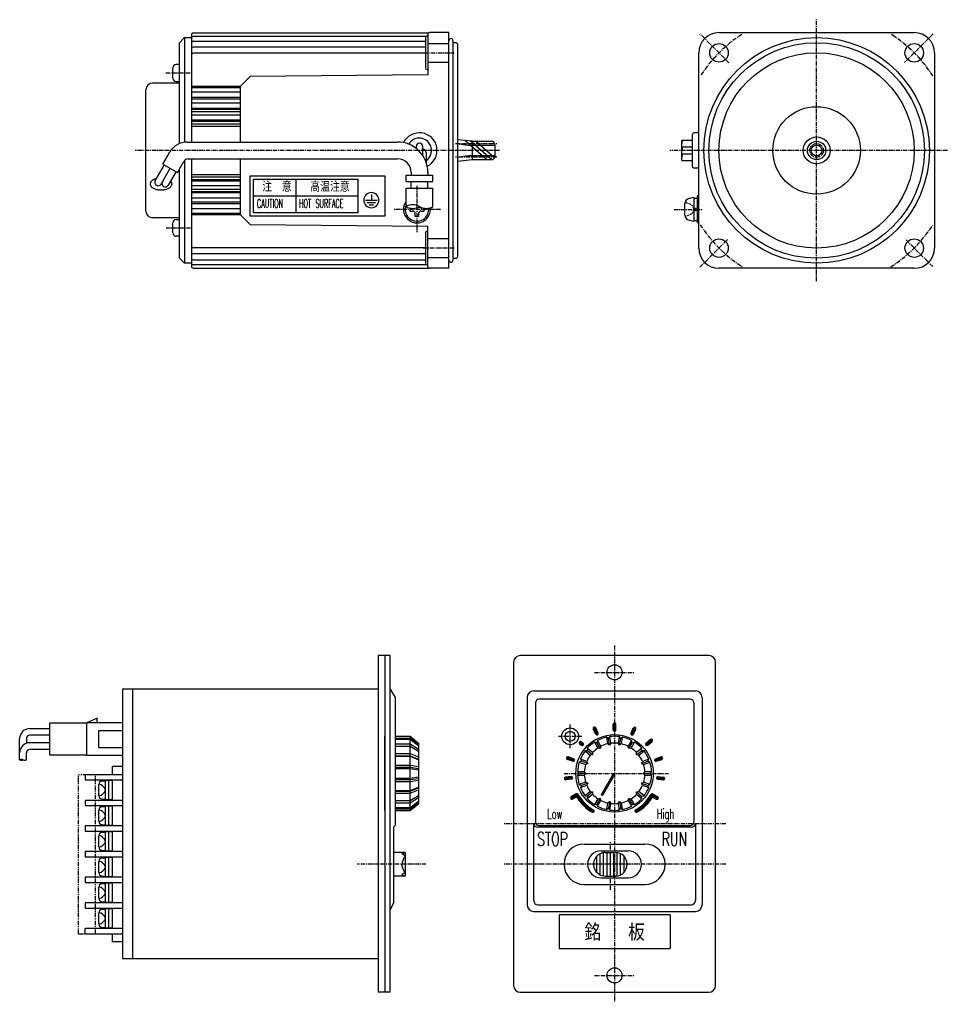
# Model space of a CAD drawing. Extents: x 10 to 478, y 10 to 435.
# Drawn here: x 202.7 to 478.2, y 143 to 434.9 of the extents above; entities that cross this region are included whole.
import ezdxf
from ezdxf.enums import TextEntityAlignment as Align

# ---------------------------------------------------------------- set-up
doc = ezdxf.new("R2010")
doc.units = 0
for name, pattern in [('CENTER', [2, 1.25, -0.25, 0.25, -0.25]), ('DASHED', [0.75, 0.5, -0.25]), ('PHANTOM', [2.5, 1.25, -0.25, 0.25, -0.25, 0.25, -0.25])]:
    doc.linetypes.add(name, pattern=pattern)
doc.layers.get('0').update_dxf_attribs({"linetype": 'CONTINUOUS'})
doc.layers.add('CENTER', color=1, linetype='CENTER')
doc.styles.get("Standard").update_dxf_attribs({"font": 'txt.shx', "bigfont": 'bigfont.shx'})

msp = doc.modelspace()

# ---------------------------------------------------------------- linework, layer by layer
at = {"color": 7, "linetype": 'CONTINUOUS'}
for p, q in [((251.65, 429.51), (250.15, 428.01)), ((251.65, 429.51), (251.65, 398.45)), ((251.65, 429.51), (253.65, 429.51)), ((253.65, 430.43), (253.65, 398.5)), ((254.15, 430.93), (324.09, 430.93)), ((323.33, 429.87), (254.15, 429.87)), ((323.15, 429.5), (323.15, 420.5)), ((323.85, 430), (323.65, 430)), ((323.85, 430.51), (323.85, 418.51)), ((330.15, 431.01), (324.35, 431.01)), ((330.15, 361.01), (330.15, 431.01)), ((410.34, 431.01), (468.34, 431.01)), ((250.15, 398.06), (250.15, 428.01)), ((254.15, 428.46), (323.15, 428.46)), ((323.15, 426.69), (254.15, 426.69)), ((331.35, 428.61), (331.35, 363.41)), ((332.35, 428.01), (331.35, 428.01)), ((332.65, 427.71), (332.35, 428.01)), ((332.65, 427.71), (332.65, 364.31)), ((323.15, 424.89), (254.15, 424.89)), ((404.34, 367.01), (404.34, 425.01)), ((474.34, 425.01), (474.34, 367.01)), ((248.15, 417.51), (248.15, 420.51)), ((250.15, 421.51), (249.15, 421.51)), ((268.15, 415.01), (271.15, 418.01)), ((323.85, 418.51), (271.15, 418.01)), ((323.85, 420), (323.65, 420)), ((250.15, 416.01), (242.15, 416.01)), ((249.15, 416.51), (250.15, 416.51)), ((268.15, 415), (253.65, 415)), ((268.15, 414.62), (253.65, 414.62)), ((268.15, 415.01), (268.15, 398.5)), ((240.15, 378.01), (240.15, 414.01)), ((268.15, 413.27), (253.65, 413.27)), ((268.15, 411.75), (253.65, 411.75)), ((268.15, 411.26), (253.65, 411.26)), ((268.15, 410.04), (253.65, 410.04)), ((268.15, 408.45), (253.65, 408.45)), ((268.15, 408.19), (253.65, 408.19)), ((268.15, 407.47), (253.65, 407.47)), ((268.15, 406.46), (253.65, 406.46)), ((268.15, 404.99), (253.65, 404.99)), ((268.15, 404.64), (253.65, 404.64)), ((268.15, 403.85), (253.65, 403.85)), ((268.15, 403.16), (253.65, 403.16)), ((402.44, 391.26), (402.44, 400.76)), ((404.34, 401.26), (402.94, 401.26)), ((252.43, 398.5), (314.82, 398.5)), ((320.4, 397.17), (320.4, 396.63)), ((322.4, 394.48), (322.4, 397.17)), ((337.05, 398.73), (332.65, 399.16)), ((337.05, 398.73), (337.05, 393.28)), ((337.05, 398.73), (342.75, 398.73)), ((343.75, 397.73), (343.75, 394.28)), ((402.44, 399.01), (399.34, 399.01)), ((402.44, 397.01), (399.34, 397.01)), ((245.2, 391.98), (247.23, 395.5)), ((323.4, 395.38), (323.4, 392.46)), ((399.34, 395.01), (402.44, 395.01)), ((242.91, 387.02), (245.63, 391.73)), ((245.2, 391.98), (249.53, 389.48)), ((249.53, 389.48), (251.42, 392.76)), ((251.65, 393.07), (251.65, 362.51)), ((252.72, 393.51), (314.9, 393.51)), ((253.65, 393.51), (253.65, 361.58)), ((268.15, 393.51), (268.15, 377.01)), ((332.65, 392.85), (337.05, 393.28)), ((337.05, 393.28), (342.75, 393.28)), ((399.34, 393.01), (402.44, 393.01)), ((244.64, 386.02), (247.36, 390.73)), ((249.1, 389.73), (246.77, 385.7)), ((250.15, 364.01), (250.15, 390.57)), ((253.65, 388.85), (268.15, 388.85)), ((253.65, 388.16), (268.15, 388.16)), ((271.15, 388.51), (311.15, 388.51)), ((271.15, 376.51), (271.15, 388.51)), ((311.15, 388.51), (311.15, 376.51)), ((317.4, 388.62), (325.4, 388.62)), ((317.4, 386.78), (317.4, 388.62)), ((318.9, 389.51), (318.9, 388.62)), ((323.9, 389.51), (323.9, 388.62)), ((325.4, 386.78), (325.4, 388.62)), ((404.34, 390.76), (402.94, 390.76)), ((253.65, 387.37), (268.15, 387.37)), ((253.65, 387.02), (268.15, 387.02)), ((253.65, 385.55), (268.15, 385.55)), ((272.15, 387.51), (303.15, 387.51)), ((272.15, 377.51), (272.15, 387.51)), ((303.15, 377.51), (303.15, 387.51)), ((317.4, 386.78), (325.4, 386.78)), ((318.9, 384.78), (318.9, 386.78)), ((323.9, 384.78), (323.9, 386.78)), ((253.65, 384.54), (268.15, 384.54)), ((253.65, 383.82), (268.15, 383.82)), ((253.65, 383.56), (268.15, 383.56)), ((307.1, 382.96), (307.1, 381.26)), ((317.4, 379.33), (317.4, 384.78)), ((317.4, 384.78), (325.4, 384.78)), ((325.4, 379.33), (325.4, 384.78)), ((404.34, 382.51), (403.84, 382.51)), ((403.84, 382.51), (403.84, 374.51)), ((253.65, 381.97), (268.15, 381.97)), ((253.65, 380.75), (268.15, 380.75)), ((253.65, 380.27), (268.15, 380.27)), ((305.35, 381.26), (308.85, 381.26)), ((305.9, 380.56), (308.3, 380.56)), ((306.45, 379.86), (307.75, 379.86)), ((400.24, 376.74), (400.24, 380.27)), ((402.84, 382.01), (401.45, 381.74)), ((402.84, 382.01), (402.84, 375.01)), ((402.84, 381.88), (403.84, 381.88)), ((403.84, 381.82), (403.84, 378.05)), ((253.65, 378.74), (268.15, 378.74)), ((253.65, 377.39), (268.15, 377.39)), ((253.65, 377.01), (268.15, 377.01)), ((268.15, 377.01), (271.15, 374.01)), ((311.15, 376.51), (271.15, 376.51)), ((303.15, 377.51), (272.15, 377.51)), ((318.55, 378.88), (318.55, 378.01)), ((318.55, 378.01), (319.4, 378.01)), ((320.15, 376.41), (320.15, 377.26)), ((321.15, 377.26), (321.15, 376.41)), ((321.9, 379.01), (322.11, 379.01)), ((321.9, 378.01), (322.75, 378.01)), ((322.75, 378.01), (322.75, 378.84)), ((402.84, 378.77), (403.84, 378.95)), ((402.84, 378.05), (403.84, 378.24)), ((250.15, 376.01), (242.15, 376.01)), ((248.15, 371.51), (248.15, 374.51)), ((249.15, 375.51), (250.15, 375.51)), ((271.15, 374.01), (323.85, 373.51)), ((321.15, 376.41), (320.15, 376.41)), ((401.45, 375.27), (402.84, 375.01)), ((403.84, 375.13), (402.84, 375.13)), ((404.34, 374.51), (403.84, 374.51)), ((323.15, 371.51), (323.15, 362.51)), ((323.65, 372.01), (323.85, 372.01)), ((323.85, 361.51), (323.85, 373.51)), ((250.15, 370.51), (249.15, 370.51)), ((323.15, 367.12), (254.15, 367.12)), ((323.15, 365.32), (254.15, 365.32)), ((250.15, 364.01), (251.65, 362.51)), ((253.65, 362.51), (251.65, 362.51)), ((254.14, 363.55), (323.15, 363.55)), ((254.14, 362.14), (323.33, 362.14)), ((323.65, 362.01), (323.85, 362.01)), ((331.35, 364.01), (332.35, 364.01)), ((332.65, 364.31), (332.35, 364.01)), ((254.14, 361.08), (324.09, 361.08)), ((330.15, 361.01), (324.35, 361.01)), ((468.34, 361.01), (410.34, 361.01)), ((309.15, 246.01), (309.15, 146.01)), ((312.65, 246.01), (309.15, 246.01)), ((311.15, 246.01), (311.15, 146.01)), ((312.65, 146.01), (312.65, 246.01)), ((407.34, 246.01), (351.34, 246.01)), ((349.34, 244.01), (349.34, 148.01)), ((409.34, 148.01), (409.34, 244.01)), ((233.15, 236.01), (233.15, 156.01)), ((309.15, 236.01), (233.15, 236.01)), ((236.15, 236.01), (236.15, 156.01)), ((312.65, 236.01), (314.15, 233.51)), ((314.15, 233.51), (314.15, 195.51)), ((353.34, 233.51), (353.34, 172.01)), ((355.34, 235.51), (403.34, 235.51)), ((405.34, 233.51), (405.34, 172.01)), ((355.84, 232.01), (355.84, 196.51)), ((401.84, 233.01), (356.84, 233.01)), ((402.84, 232.01), (402.84, 196.51)), ((211.65, 216.41), (211.65, 226.01)), ((211.65, 226.01), (222.65, 226.01)), ((225.65, 227.41), (222.65, 226.01)), ((222.65, 216.41), (222.65, 226.01)), ((233.15, 226.01), (222.65, 226.01)), ((225.65, 226.01), (225.65, 227.41)), ((373.01, 224.25), (373.5, 224.73)), ((378.94, 225.67), (379.58, 225.92)), ((378.94, 225.35), (379.74, 225.66)), ((378.94, 223.91), (378.94, 225.61)), ((378.94, 225.03), (379.74, 225.34)), ((378.94, 224.71), (379.74, 225.02)), ((379.74, 223.91), (379.74, 225.61)), ((205.65, 224.31), (211.65, 224.31)), ((211.65, 222.31), (205.65, 222.31)), ((226.15, 218.71), (226.15, 223.71)), ((226.15, 223.71), (233.15, 223.71)), ((311.15, 200.01), (311.15, 222.01)), ((314.15, 222.01), (318.65, 222.01)), ((318.65, 200.01), (318.65, 222.01)), ((318.65, 222.01), (321.15, 220.01)), ((373.73, 222.63), (373.03, 224.18)), ((373.14, 223.95), (373.74, 224.55)), ((373.27, 223.65), (373.87, 224.26)), ((373.4, 223.36), (374, 223.97)), ((373.53, 223.07), (374.14, 223.67)), ((373.66, 222.77), (374.27, 223.38)), ((374.46, 222.95), (373.76, 224.51)), ((373.81, 222.5), (374.4, 223.09)), ((374.13, 222.39), (374.49, 222.75)), ((377.92, 221.91), (377.51, 221.35)), ((378.27, 219.94), (377.92, 221.91)), ((378.94, 224.39), (379.74, 224.69)), ((378.94, 224.07), (379.74, 224.37)), ((378.97, 223.76), (379.74, 224.05)), ((379.21, 223.53), (379.69, 223.71)), ((380.75, 221.91), (380.41, 219.94)), ((381.16, 221.35), (380.75, 221.91)), ((384.19, 222.8), (385.01, 222.76)), ((384.22, 222.95), (384.91, 224.51)), ((384.28, 223.1), (385.14, 223.05)), ((384.31, 222.5), (384.82, 222.47)), ((384.41, 223.39), (385.27, 223.35)), ((384.55, 223.69), (385.4, 223.64)), ((384.68, 223.98), (385.53, 223.94)), ((384.81, 224.27), (385.66, 224.23)), ((384.94, 224.57), (385.63, 224.53)), ((384.95, 222.63), (385.64, 224.18)), ((202.65, 215.01), (202.65, 221.31)), ((204.65, 221.31), (204.65, 219.93)), ((211.65, 220.11), (205.65, 220.11)), ((314.15, 221.5), (318.65, 221.5)), ((314.15, 221.16), (318.65, 221.16)), ((314.15, 219.74), (318.65, 219.74)), ((314.15, 219.1), (318.65, 219.1)), ((318.65, 221.5), (321.15, 219.62)), ((318.65, 221.16), (321.15, 219.28)), ((318.65, 219.74), (321.15, 218.21)), ((318.65, 219.1), (321.15, 217.57)), ((321.15, 220.01), (321.15, 202.01)), ((368.83, 220.08), (369.25, 220.5)), ((368.96, 219.81), (369.48, 219.34)), ((368.97, 219.8), (369.54, 220.36)), ((369.2, 219.6), (369.76, 220.16)), ((369.42, 219.4), (369.99, 219.96)), ((369.5, 220.4), (370.02, 219.93)), ((369.69, 219.24), (370.15, 219.7)), ((374.09, 220.1), (373.41, 220.27)), ((373.41, 220.27), (374.41, 218.54)), ((374.28, 220.77), (374.09, 220.1)), ((375.09, 218.37), (374.09, 220.1)), ((375.28, 219.04), (374.28, 220.77)), ((375.28, 219.04), (375.09, 218.37)), ((377.51, 221.35), (376.94, 221.74)), ((376.94, 221.74), (377.28, 219.77)), ((377.86, 219.38), (377.28, 219.77)), ((377.86, 219.38), (377.51, 221.35)), ((378.27, 219.94), (377.86, 219.38)), ((380.81, 219.38), (380.41, 219.94)), ((380.81, 219.38), (381.16, 221.35)), ((381.39, 219.77), (380.81, 219.38)), ((381.74, 221.74), (381.16, 221.35)), ((381.39, 219.77), (381.74, 221.74)), ((384.4, 220.77), (383.4, 219.04)), ((383.59, 218.37), (383.4, 219.04)), ((383.59, 218.37), (384.59, 220.1)), ((384.26, 218.54), (385.27, 220.27)), ((384.59, 220.1), (384.4, 220.77)), ((385.27, 220.27), (384.59, 220.1)), ((388.56, 219.48), (389.01, 219.25)), ((388.57, 219.81), (389.3, 219.44)), ((388.66, 219.93), (389.92, 221.07)), ((388.78, 220.04), (389.54, 219.65)), ((389.01, 220.26), (389.78, 219.87)), ((389.19, 219.34), (390.46, 220.48)), ((389.25, 220.47), (390.02, 220.08)), ((389.49, 220.69), (390.26, 220.3)), ((389.73, 220.9), (390.49, 220.51)), ((389.98, 221.11), (390.59, 220.8)), ((204.65, 215.01), (204.65, 217.11)), ((211.65, 218.11), (205.65, 218.11)), ((222.65, 216.41), (211.65, 216.41)), ((222.65, 216.41), (233.15, 216.41)), ((226.15, 218.71), (233.15, 218.71)), ((314.15, 216.93), (318.65, 216.93)), ((314.15, 216.26), (318.65, 216.26)), ((314.15, 216.07), (318.65, 216.07)), ((318.65, 216.93), (321.15, 215.93)), ((318.65, 216.26), (321.15, 215.26)), ((318.65, 216.07), (321.15, 215.07)), ((371.29, 217.75), (370.6, 217.69)), ((370.6, 217.69), (372.13, 216.4)), ((372.78, 217.16), (371.24, 218.45)), ((371.24, 218.45), (371.29, 217.75)), ((372.83, 216.47), (371.29, 217.75)), ((372.83, 216.47), (372.13, 216.4)), ((372.78, 217.16), (372.83, 216.47)), ((375.09, 218.37), (374.41, 218.54)), ((384.26, 218.54), (383.59, 218.37)), ((385.85, 216.47), (387.38, 217.75)), ((385.85, 216.47), (385.9, 217.16)), ((386.54, 216.4), (385.85, 216.47)), ((387.43, 218.45), (385.9, 217.16)), ((386.54, 216.4), (388.08, 217.69)), ((387.38, 217.75), (387.43, 218.45)), ((388.08, 217.69), (387.38, 217.75)), ((314.15, 213.41), (318.65, 213.41)), ((318.65, 213.41), (321.15, 213.06)), ((365.26, 215.16), (365.23, 215.85)), ((366.95, 214.61), (365.33, 215.14)), ((365.57, 215.06), (365.53, 215.91)), ((367.19, 215.37), (365.58, 215.9)), ((365.88, 214.96), (365.83, 215.81)), ((366.18, 214.86), (366.14, 215.71)), ((366.49, 214.76), (366.44, 215.62)), ((366.79, 214.66), (366.75, 215.52)), ((367.1, 214.59), (367.05, 215.42)), ((367.39, 214.75), (367.36, 215.26)), ((369.47, 214.6), (368.84, 214.29)), ((368.84, 214.29), (370.72, 213.61)), ((371.06, 214.55), (369.18, 215.23)), ((369.18, 215.23), (369.47, 214.6)), ((371.35, 213.91), (369.47, 214.6)), ((371.35, 213.91), (370.72, 213.61)), ((371.06, 214.55), (371.35, 213.91)), ((387.32, 213.91), (389.2, 214.6)), ((387.32, 213.91), (387.61, 214.55)), ((387.95, 213.61), (387.32, 213.91)), ((389.49, 215.23), (387.61, 214.55)), ((387.95, 213.61), (389.83, 214.29)), ((389.2, 214.6), (389.49, 215.23)), ((389.83, 214.29), (389.2, 214.6)), ((391.21, 215), (391.53, 214.6)), ((391.35, 215.3), (391.87, 214.66)), ((391.48, 215.37), (393.1, 215.9)), ((391.64, 215.42), (392.17, 214.76)), ((391.73, 214.61), (393.35, 215.14)), ((391.94, 215.52), (392.48, 214.85)), ((392.25, 215.62), (392.79, 214.95)), ((392.55, 215.72), (393.09, 215.05)), ((392.86, 215.82), (393.4, 215.15)), ((393.17, 215.91), (393.6, 215.38)), ((222.15, 210.62), (222.15, 209.12)), ((233.15, 210.62), (222.15, 210.62)), ((233.15, 213.01), (230.15, 213.01)), ((230.15, 213.01), (230.15, 210.62)), ((314.15, 212.83), (318.65, 212.83)), ((314.15, 212.42), (318.65, 212.42)), ((318.65, 212.83), (321.15, 212.48)), ((318.65, 212.42), (321.15, 212.07)), ((370.35, 211.51), (368.35, 211.51)), ((368.35, 211.51), (368.84, 211.01)), ((368.84, 211.01), (368.35, 210.51)), ((368.35, 210.51), (370.35, 210.51)), ((370.84, 211.01), (368.84, 211.01)), ((370.35, 211.51), (370.84, 211.01)), ((370.84, 211.01), (370.35, 210.51)), ((378.87, 210.7), (375.37, 204.64)), ((375.8, 204.39), (379.3, 210.45)), ((379.3, 210.45), (378.87, 210.7)), ((387.84, 211.01), (388.32, 211.5)), ((388.32, 210.5), (387.84, 211.01)), ((387.84, 211), (389.84, 211)), ((390.33, 211.5), (388.32, 211.5)), ((388.32, 210.5), (390.33, 210.5)), ((389.84, 211), (390.33, 211.5)), ((390.33, 210.5), (389.84, 211)), ((222.15, 209.12), (233.15, 209.12)), ((226.15, 204.4), (226.15, 207.71)), ((227.07, 208.71), (228.15, 208.81)), ((230.15, 208.92), (228.15, 208.92)), ((228.15, 203.2), (228.15, 208.92)), ((229.15, 203.2), (229.15, 208.92)), ((230.15, 209.12), (230.15, 203)), ((314.15, 209.59), (318.65, 209.59)), ((314.15, 209.18), (318.65, 209.18)), ((314.15, 208.6), (318.65, 208.6)), ((318.65, 209.59), (321.15, 209.94)), ((318.65, 209.18), (321.15, 209.53)), ((318.65, 208.6), (321.15, 208.95)), ((364.79, 209.08), (364.48, 209.69)), ((365.11, 209.11), (364.72, 209.87)), ((366.47, 210.05), (364.78, 209.88)), ((366.55, 209.26), (364.86, 209.08)), ((365.43, 209.14), (365.04, 209.9)), ((365.75, 209.17), (365.36, 209.94)), ((366.07, 209.21), (365.68, 209.97)), ((366.39, 209.24), (366, 210.01)), ((366.7, 209.3), (366.32, 210.04)), ((366.9, 209.57), (366.67, 210.02)), ((370.72, 208.4), (368.84, 207.72)), ((368.84, 207.72), (369.47, 207.41)), ((369.18, 206.78), (371.06, 207.46)), ((369.47, 207.41), (369.18, 206.78)), ((371.35, 208.1), (369.47, 207.41)), ((370.72, 208.4), (371.35, 208.1)), ((371.35, 208.1), (371.06, 207.46)), ((387.33, 208.1), (387.95, 208.4)), ((387.33, 208.1), (389.2, 207.41)), ((387.61, 207.46), (387.33, 208.1)), ((387.61, 207.46), (389.49, 206.78)), ((389.83, 207.72), (387.95, 208.4)), ((389.2, 207.41), (389.83, 207.72)), ((389.49, 206.78), (389.2, 207.41)), ((391.8, 209.82), (391.94, 209.33)), ((392.06, 210.04), (392.27, 209.24)), ((392.13, 209.26), (393.82, 209.08)), ((392.21, 210.05), (393.9, 209.88)), ((392.37, 210.04), (392.59, 209.21)), ((392.69, 210), (392.91, 209.18)), ((393.01, 209.97), (393.23, 209.14)), ((393.33, 209.94), (393.55, 209.11)), ((393.65, 209.9), (393.87, 209.08)), ((393.97, 209.86), (394.15, 209.2)), ((314.15, 205.94), (318.65, 205.94)), ((314.15, 205.76), (318.65, 205.76)), ((314.15, 205.08), (318.65, 205.08)), ((318.65, 205.94), (321.15, 206.95)), ((318.65, 205.76), (321.15, 206.76)), ((318.65, 205.08), (321.15, 206.08)), ((318.65, 202.91), (321.15, 204.44)), ((366.37, 203.47), (367.57, 204.67)), ((367.97, 204.9), (366.49, 204.05)), ((366.63, 203.31), (368.26, 204.94)), ((367.39, 203.65), (368.51, 204.76)), ((368.09, 203.92), (368.67, 204.5)), ((372.13, 205.61), (370.6, 204.32)), ((370.6, 204.32), (371.29, 204.26)), ((371.24, 203.56), (372.78, 204.85)), ((372.83, 205.54), (371.29, 204.26)), ((372.13, 205.61), (372.83, 205.54)), ((372.83, 205.54), (372.78, 204.85)), ((375.8, 204.39), (375.37, 204.64)), ((385.85, 205.54), (386.54, 205.61)), ((385.85, 205.54), (387.38, 204.26)), ((385.9, 204.85), (385.85, 205.54)), ((385.9, 204.85), (387.43, 203.56)), ((388.08, 204.32), (386.54, 205.61)), ((387.38, 204.26), (388.08, 204.32)), ((390.59, 203.92), (390.01, 204.5)), ((391.28, 203.65), (390.17, 204.76)), ((392.04, 203.31), (390.41, 204.94)), ((390.71, 204.9), (392.18, 204.05)), ((392.31, 203.47), (391.1, 204.67)), ((233.15, 203), (222.15, 203)), ((222.15, 203), (222.15, 201.5)), ((222.15, 201.5), (233.15, 201.5)), ((227.07, 203.4), (228.15, 203.31)), ((228.15, 203.2), (230.15, 203.2)), ((230.15, 201.5), (230.15, 195.38)), ((314.15, 202.91), (318.65, 202.91)), ((314.15, 202.27), (318.65, 202.27)), ((318.65, 202.27), (321.15, 203.8)), ((318.65, 200.85), (321.15, 202.73)), ((318.65, 200.51), (321.15, 202.39)), ((318.65, 200.01), (321.15, 202.01)), ((366.32, 203.85), (366.57, 204.09)), ((368.02, 204.01), (366.89, 203.36)), ((368.25, 203.66), (368.83, 204.24)), ((368.42, 203.41), (369, 203.98)), ((368.6, 203.16), (369.17, 203.73)), ((368.78, 202.91), (369.35, 203.49)), ((368.97, 202.68), (369.54, 203.25)), ((369.16, 202.44), (369.73, 203.01)), ((369.36, 202.22), (369.92, 202.78)), ((369.56, 201.99), (370.12, 202.56)), ((369.76, 201.77), (370.33, 202.34)), ((369.97, 201.56), (370.54, 202.13)), ((370.19, 201.35), (370.76, 201.92)), ((370.41, 201.15), (370.98, 201.71)), ((370.64, 200.95), (371.2, 201.52)), ((371.29, 204.26), (371.24, 203.56)), ((374.41, 203.47), (373.41, 201.74)), ((373.41, 201.74), (374.09, 201.91)), ((375.09, 203.64), (374.09, 201.91)), ((374.09, 201.91), (374.28, 201.24)), ((374.28, 201.24), (375.28, 202.97)), ((374.41, 203.47), (375.09, 203.64)), ((375.09, 203.64), (375.28, 202.97)), ((377.28, 202.24), (376.94, 200.27)), ((377.28, 202.24), (377.86, 202.63)), ((377.86, 202.63), (377.51, 200.66)), ((377.86, 202.63), (378.27, 202.07)), ((377.92, 200.1), (378.27, 202.07)), ((380.41, 202.07), (380.81, 202.63)), ((380.41, 202.07), (380.75, 200.1)), ((380.81, 202.63), (381.16, 200.66)), ((380.81, 202.63), (381.39, 202.24)), ((381.74, 200.27), (381.39, 202.24)), ((383.4, 202.97), (383.59, 203.64)), ((383.4, 202.97), (384.4, 201.24)), ((383.59, 203.64), (384.59, 201.91)), ((383.59, 203.64), (384.26, 203.47)), ((385.26, 201.74), (384.26, 203.47)), ((384.4, 201.24), (384.59, 201.91)), ((384.59, 201.91), (385.26, 201.74)), ((387.43, 203.56), (387.38, 204.26)), ((388.04, 200.95), (387.47, 201.52)), ((388.27, 201.15), (387.7, 201.71)), ((388.49, 201.35), (387.92, 201.92)), ((388.7, 201.56), (388.14, 202.13)), ((388.91, 201.77), (388.35, 202.34)), ((389.12, 201.99), (388.55, 202.56)), ((389.32, 202.22), (388.75, 202.78)), ((389.51, 202.44), (388.95, 203.01)), ((389.71, 202.68), (389.14, 203.25)), ((389.89, 202.91), (389.32, 203.49)), ((390.07, 203.16), (389.5, 203.73)), ((390.25, 203.41), (389.68, 203.98)), ((390.42, 203.66), (389.84, 204.24)), ((390.65, 204.01), (391.78, 203.36)), ((392.35, 203.85), (392.11, 204.09)), ((226.15, 196.78), (226.15, 200.09)), ((227.07, 201.09), (228.15, 201.19)), ((230.15, 201.3), (228.15, 201.3)), ((228.15, 195.58), (228.15, 201.3)), ((229.15, 195.58), (229.15, 201.3)), ((314.15, 200.85), (318.65, 200.85)), ((314.15, 200.51), (318.65, 200.51)), ((314.15, 200.01), (318.65, 200.01)), ((370.87, 200.75), (371.43, 201.32)), ((371.1, 200.56), (371.67, 201.13)), ((371.34, 200.38), (371.91, 200.95)), ((371.58, 200.2), (372.16, 200.77)), ((371.83, 200.03), (372.41, 200.6)), ((372.09, 199.86), (372.67, 200.44)), ((372.35, 199.69), (372.93, 200.27)), ((372.61, 199.53), (373.18, 200.1)), ((372.94, 199.44), (373.28, 199.78)), ((376.94, 200.27), (377.51, 200.66)), ((377.51, 200.66), (377.92, 200.1)), ((380.75, 200.1), (381.16, 200.66)), ((381.16, 200.66), (381.74, 200.27)), ((385.73, 199.44), (385.39, 199.78)), ((386.06, 199.53), (385.49, 200.1)), ((386.33, 199.69), (385.75, 200.27)), ((386.59, 199.86), (386.01, 200.44)), ((386.84, 200.03), (386.27, 200.6)), ((387.09, 200.2), (386.52, 200.77)), ((387.34, 200.38), (386.76, 200.95)), ((387.58, 200.56), (387.01, 201.13)), ((387.81, 200.75), (387.24, 201.32)), ((227.07, 195.78), (228.15, 195.69)), ((228.15, 195.58), (230.15, 195.58)), ((233.15, 198.01), (233.15, 196.01)), ((355.34, 173.21), (355.34, 196.21)), ((403.34, 196.21), (403.34, 173.21)), ((233.15, 195.38), (222.15, 195.38)), ((222.15, 195.38), (222.15, 193.88)), ((222.15, 193.88), (233.15, 193.88)), ((227.07, 193.47), (228.15, 193.57)), ((230.15, 193.68), (228.15, 193.68)), ((228.15, 187.96), (228.15, 193.68)), ((229.15, 187.96), (229.15, 193.68)), ((230.15, 193.88), (230.15, 187.76)), ((314.15, 195.51), (313.65, 195.01)), ((313.65, 195.01), (313.65, 172.51)), ((402.14, 195.01), (356.54, 195.01)), ((356.84, 195.51), (401.84, 195.51)), ((226.15, 189.16), (226.15, 192.47)), ((370.34, 190.01), (388.34, 190.01)), ((233.15, 187.76), (222.15, 187.76)), ((222.15, 187.76), (222.15, 186.26)), ((227.07, 188.16), (228.15, 188.07)), ((228.15, 187.96), (230.15, 187.96)), ((317.15, 187.51), (313.65, 187.51)), ((316.15, 187.17), (317.15, 187.51)), ((317.15, 186.45), (316.15, 187.17)), ((317.15, 187.51), (317.15, 180.51)), ((375.09, 180.84), (375.09, 187.17)), ((375.34, 188.01), (383.34, 188.01)), ((376.09, 180.54), (376.09, 187.47)), ((376.59, 187.51), (379.59, 187.51)), ((377.09, 180.51), (377.09, 187.51)), ((378.09, 180.51), (378.09, 187.51)), ((379.09, 180.51), (379.09, 187.51)), ((380.09, 180.54), (380.09, 187.47)), ((381.09, 180.84), (381.09, 187.17)), ((222.15, 186.26), (233.15, 186.26)), ((226.15, 181.54), (226.15, 184.85)), ((227.07, 185.85), (228.15, 185.95)), ((230.15, 186.06), (228.15, 186.06)), ((228.15, 180.34), (228.15, 186.06)), ((229.15, 180.34), (229.15, 186.06)), ((230.15, 186.26), (230.15, 180.14)), ((374.09, 181.56), (374.09, 186.45)), ((382.09, 186.45), (382.09, 181.56)), ((317.15, 181.56), (316.15, 180.84)), ((233.15, 180.14), (222.15, 180.14)), ((222.15, 180.14), (222.15, 178.64)), ((222.15, 178.64), (233.15, 178.64)), ((227.07, 180.54), (228.15, 180.45)), ((227.07, 178.23), (228.15, 178.33)), ((228.15, 180.34), (230.15, 180.34)), ((230.15, 178.44), (228.15, 178.44)), ((228.15, 172.72), (228.15, 178.44)), ((229.15, 172.72), (229.15, 178.44)), ((230.15, 178.64), (230.15, 172.52)), ((317.15, 180.51), (313.65, 180.51)), ((316.15, 180.84), (317.15, 180.51)), ((375.34, 180.01), (383.34, 180.01)), ((376.59, 180.51), (379.59, 180.51)), ((226.15, 173.92), (226.15, 177.23)), ((370.34, 178.01), (388.34, 178.01)), ((222.15, 172.52), (222.15, 171.02)), ((233.15, 172.52), (222.15, 172.52)), ((227.07, 172.92), (228.15, 172.83)), ((228.15, 172.72), (230.15, 172.72)), ((313.65, 172.51), (312.65, 170.51)), ((222.15, 171.02), (233.15, 171.02)), ((226.15, 166.3), (226.15, 169.61)), ((227.07, 170.61), (228.15, 170.71)), ((230.15, 170.82), (228.15, 170.82)), ((228.15, 165.1), (228.15, 170.82)), ((229.15, 165.1), (229.15, 170.82)), ((230.15, 171.02), (230.15, 164.9)), ((355.34, 170.01), (403.34, 170.01)), ((356.54, 172.01), (402.14, 172.01)), ((362.84, 169.01), (362.84, 159.01)), ((395.84, 169.01), (362.84, 169.01)), ((395.84, 169.01), (395.84, 159.01)), ((222.15, 163.4), (222.15, 164.9)), ((233.15, 164.9), (222.15, 164.9)), ((227.07, 165.3), (228.15, 165.21)), ((228.15, 165.1), (230.15, 165.1)), ((222.15, 163.4), (233.15, 163.4)), ((230.15, 163.4), (230.15, 161.01)), ((233.15, 161.01), (230.15, 161.01)), ((362.84, 159.01), (395.84, 159.01)), ((233.15, 156.01), (309.15, 156.01)), ((312.65, 146.01), (309.15, 146.01)), ((351.34, 146.01), (407.34, 146.01))]:
    msp.add_line(p, q, dxfattribs=at)
at = {"color": 3, "linetype": 'CONTINUOUS'}
for p, q in [((323.85, 427.75), (330.15, 427.75)), ((323.85, 422.25), (330.15, 422.25)), ((341.34, 393.28), (335.01, 398.91)), ((342.75, 393.28), (336.56, 398.78)), ((337.25, 397.6), (343.75, 397.6)), ((343.64, 393.82), (338.02, 398.73)), ((343.75, 394.41), (337.25, 394.41)), ((284.65, 387.51), (284.65, 377.51)), ((272.15, 382.51), (303.15, 382.51)), ((330.15, 369.76), (323.85, 369.76)), ((323.85, 364.26), (330.15, 364.26))]:
    msp.add_line(p, q, dxfattribs=at)
at = {"color": 3, "linetype": 'DASHED'}
for p, q in [((401.8, 380.02), (400.28, 380.61)), ((400.28, 376.41), (401.8, 376.99))]:
    msp.add_line(p, q, dxfattribs=at)
at = {"color": 3, "linetype": 'PHANTOM'}
for p, q in [((225.15, 210.62), (220.15, 210.62)), ((220.15, 163.4), (220.15, 210.62)), ((225.15, 163.4), (225.15, 210.62)), ((220.15, 163.4), (225.15, 163.4))]:
    msp.add_line(p, q, dxfattribs=at)
at = {"color": 7, "linetype": 'CONTINUOUS'}
for points in [[(243.3, 387.64, 0.000595), (243.28, 387.64, 0.019029), (242.96, 387.54, 0.019755), (242.65, 387.43, 0.022099), (242.36, 387.29, 0.026691), (242.11, 387.14, 0.028266), (241.9, 386.97, 0.033319), (241.71, 386.79, 0.031412), (241.61, 386.65, 0.031429), (241.52, 386.5, 0.037943), (241.46, 386.35, 0.03805), (241.42, 386.19, 0.040855), (241.41, 386.04, 0.041132), (241.42, 385.88)], [(241.42, 385.88, 0.050552), (241.47, 385.68, 0.069706), (241.61, 385.43, 0.059134), (241.85, 385.15, 0.047234), (242.17, 384.9, 0.038209), (242.58, 384.68, 0.031936), (243.04, 384.51, 0.027792), (243.55, 384.38, 0.025239), (244.09, 384.3, 0.023925), (244.65, 384.27, 0.023671), (245.22, 384.3, 0.024441), (245.76, 384.38, 0.026341), (246.27, 384.51, 0.029638), (246.73, 384.68, 0.034786), (247.13, 384.9, 0.042416), (247.46, 385.15, 0.053051), (247.7, 385.43, 0.042761), (247.83, 385.68, 0.050865), (247.89, 385.88, 0.054639), (247.9, 386.09, 0.052863), (247.87, 386.3, 0.050915), (247.79, 386.5, 0.062855), (247.6, 386.79, 0.022837), (247.47, 386.92)], [(317.15, 186.45, 0.000539), (317.09, 186.35, 0.001707), (317.02, 186.25, 0.002874), (316.95, 186.15, 0.004042), (316.88, 186.05, 0.005206), (316.82, 185.94, 0.006419), (316.76, 185.83, 0.006862), (316.69, 185.72, 0.007687), (316.64, 185.61, 0.008161), (316.58, 185.5, 0.018752), (316.48, 185.25, 0.007754), (316.44, 185.12, 0.007199), (316.39, 184.99, 0.005162), (316.36, 184.85, 0.004631), (316.32, 184.72, 0.003004), (316.28, 184.58, 0.003159), (316.25, 184.43, 0.001477), (316.22, 184.29, 0.001627), (316.19, 184.15, 0.000401), (316.15, 184.01)], [(317.15, 181.56, -0.000544), (317.09, 181.66, -0.001709), (317.02, 181.76, -0.002875), (316.95, 181.86, -0.004039), (316.88, 181.96, -0.005201), (316.82, 182.07, -0.006324), (316.76, 182.18, -0.006952), (316.69, 182.29, -0.007596), (316.64, 182.4, -0.008255), (316.58, 182.52, -0.01868), (316.48, 182.76, -0.008131), (316.44, 182.89, -0.006828), (316.39, 183.02, -0.005535), (316.36, 183.16, -0.004255), (316.32, 183.29, -0.003458), (316.28, 183.43, -0.002698), (316.25, 183.58, -0.001935), (316.22, 183.72, -0.001171), (316.19, 183.86, -0.000406), (316.15, 184.01)]]:
    msp.add_lwpolyline(points, format="xyb", dxfattribs=at)
for centre, radius in [((439.34, 396.01), 33.5), ((439.34, 396.01), 32), ((410.35, 425), 2.75), ((468.33, 425), 2.75), ((439.34, 396.01), 29), ((439.34, 396.01), 13), ((439.34, 396.01), 4), ((439.34, 396.01), 2.72), ((410.35, 367.01), 2.75), ((468.33, 367.01), 2.75), ((379.34, 241.01), 2.25), ((366.14, 222.01), 2.5), ((366.14, 222.01), 1.5), ((379.34, 211.01), 11.5), ((379.34, 151.01), 2.25)]:
    msp.add_circle(centre, radius, dxfattribs=at)
at = {"color": 3, "linetype": 'CONTINUOUS'}
msp.add_circle((439.34, 396.01), 1.6, dxfattribs=at)
at = {"color": 7, "linetype": 'CONTINUOUS'}
for centre, radius, start, end in [((254.15, 430.43), 0.5, 90, 180), ((254.15, 429.37), 0.5, 90, 180), ((323.65, 429.5), 0.5, 90, 180), ((324.35, 430.51), 0.5, 89.9885, 180.0115), ((330.75, 428.61), 0.6, 0, 180), ((410.34, 425.01), 6, 90, 180), ((468.34, 425.01), 6, 0, 90), ((254.15, 427.96), 0.5, 90, 180), ((254.15, 426.19), 0.5, 90, 180), ((254.15, 424.39), 0.5, 90, 180), ((249.15, 420.51), 1, 90, 180), ((323.65, 420.5), 0.5, 180, 270), ((249.15, 417.51), 1, 180, 270), ((242.15, 414.01), 2, 90, 180), ((321.35, 396.01), 5.25, 296.7753, 153.6633), ((402.94, 400.76), 0.5, 90, 180), ((252.43, 392.5), 6, 90, 150), ((314.9, 389.51), 9, 0, 90.561), ((321.35, 396.01), 3.65, 304.1614, 149.2267), ((321.4, 397.17), 1, 0, 180), ((342.75, 397.73), 1, 0, 90), ((322.4, 395.38), 1, 0, 90), ((342.75, 394.28), 1, 270, 0), ((252.72, 392.01), 1.5, 90, 150), ((314.9, 389.51), 4.01, 0, 90), ((402.94, 391.26), 0.5, 180, 270.0115), ((243.77, 386.52), 1, 150, 330), ((245.9, 386.2), 1, 150, 330), ((307.1, 381.26), 2.25, 90, 180), ((307.1, 381.26), 2.25, 0, 90), ((307.1, 381.26), 2.25, 180, 270), ((307.1, 381.26), 2.25, 270, 0), ((320.65, 378.51), 4, 144.3515, 0), ((320.65, 378.51), 3.5, 158.2323, 0), ((401.74, 380.27), 1.5, 100.8863, 180), ((242.15, 378.01), 2, 180, 270), ((319.4, 377.26), 0.75, 0, 90), ((321.9, 377.26), 0.75, 90, 180), ((321.9, 379.76), 0.75, 219.1279, 270), ((320.65, 378.51), 3.5, 0, 5.8078), ((320.65, 378.51), 3.5, 0, 5.8078), ((320.65, 378.51), 4, 0, 6.859), ((401.74, 376.74), 1.5, 180, 259.1133), ((249.15, 374.51), 1, 90, 180), ((249.15, 371.51), 1, 180, 270), ((323.65, 371.51), 0.5, 90, 180), ((323.65, 371.51), 0.5, 90, 180), ((254.15, 367.62), 0.5, 180, 270), ((254.15, 365.82), 0.5, 180, 270), ((410.34, 367.01), 6, 180, 270), ((468.34, 367.01), 6, 270, 0), ((254.15, 364.05), 0.5, 180, 271.1459), ((254.15, 362.64), 0.5, 180, 271.1459), ((323.65, 362.51), 0.5, 180, 270), ((330.75, 363.41), 0.6, 180, 0), ((254.15, 361.58), 0.5, 180, 271.1459), ((324.35, 361.51), 0.5, 179.9885, 270.0115), ((351.34, 244.01), 2, 90, 180), ((407.34, 244.01), 2, 0, 90), ((355.34, 233.51), 2, 90, 180), ((403.34, 233.51), 2, 0, 89.9971), ((356.84, 232.01), 1, 90, 180), ((401.84, 232.01), 1, 0, 90), ((373.4, 224.34), 0.4, 24.0018, 203.9959), ((379.34, 225.61), 0.4, 359.9857, 180.0143), ((385.28, 224.34), 0.4, 335.9852, 156.0172), ((205.65, 221.31), 3, 90, 180), ((205.65, 221.31), 1, 90, 180), ((374.09, 222.79), 0.4, 204.0148, 23.9887), ((379.34, 211.01), 11, 82.6045, 97.394), ((379.34, 223.91), 0.4, 180, 0), ((384.58, 222.79), 0.4, 156.0172, 335.9852), ((205.65, 217.11), 3, 90, 180), ((369.23, 220.11), 0.4, 47.9894, 228.0096), ((369.75, 219.64), 0.4, 227.9989, 48), ((379.34, 211.01), 11, 122.6045, 137.3944), ((379.34, 211.01), 11, 102.6049, 117.3941), ((379.34, 211.01), 9, 103.1839, 116.8145), ((379.34, 211.01), 9, 83.1842, 96.8145), ((379.34, 211), 9, 63.1844, 76.8149), ((379.34, 211), 11, 62.6047, 77.3946), ((379.34, 211), 11, 42.6053, 57.3943), ((388.92, 219.64), 0.4, 132.0011, 311.9904), ((390.19, 220.77), 0.4, 311.9904, 132.0106), ((205.65, 217.11), 1, 90, 180), ((379.34, 211.01), 11, 142.6047, 157.3939), ((379.34, 211.01), 9, 143.1842, 156.8144), ((379.34, 211.01), 9, 123.1844, 136.8145), ((379.34, 211), 9, 43.1847, 56.8151), ((379.34, 211), 9, 23.1848, 36.8149), ((379.34, 211), 11, 22.6054, 37.3945), ((365.45, 215.52), 0.4, 71.9863, 252.018), ((367.07, 214.99), 0.4, 252.0136, 71.9863), ((379.34, 211.01), 11, 162.6046, 177.3942), ((379.34, 211.01), 9, 163.1845, 176.8146), ((379.34, 211), 9, 3.1847, 16.8147), ((379.34, 211), 11, 2.6053, 17.3947), ((391.61, 214.99), 0.4, 108.0001, 288.0001), ((393.22, 215.52), 0.4, 288.0001, 108.0137), ((379.34, 211.01), 11, 182.6047, 197.3942), ((379.34, 211.01), 9, 183.1841, 196.8147), ((379.34, 211), 9, 343.1847, 356.8146), ((379.34, 211), 11, 342.6051, 357.3947), ((227.15, 207.71), 1, 94.9968, 180), ((225.74, 205.32), 2.52, 16.979, 80.6514), ((364.82, 209.48), 0.4, 95.9985, 276.0113), ((366.51, 209.66), 0.4, 275.997, 95.9985), ((379.34, 211.01), 9, 203.1842, 216.8149), ((379.34, 211.01), 9, 323.1842, 336.8144), ((392.17, 209.66), 0.4, 84.0015, 264.0015), ((393.86, 209.48), 0.4, 264.003, 84.0015), ((225.74, 206.79), 2.52, 279.349, 343.0232), ((227.15, 204.4), 1, 180, 265.0032), ((368.17, 204.55), 0.4, 30.0007, 120.0007), ((379.34, 211.01), 12.5, 210, 240), ((379.34, 211.01), 11, 202.6047, 217.3945), ((379.34, 211.01), 9, 223.1842, 236.8142), ((379.34, 211.01), 9, 303.1844, 316.8144), ((379.34, 211.01), 12.5, 300, 330.0002), ((379.34, 211.01), 11, 322.6047, 337.3941), ((390.51, 204.55), 0.4, 59.9993, 149.9993), ((366.69, 203.71), 0.4, 119.9936, 300.0007), ((379.34, 211.01), 13.3, 211.7245, 240.0001), ((379.34, 211.01), 11, 222.6045, 237.3943), ((379.34, 211.01), 9, 243.1844, 256.8149), ((379.34, 211.01), 9, 263.1842, 276.8145), ((379.34, 211.01), 9, 283.1845, 296.815), ((379.34, 211.01), 11, 302.6049, 317.3944), ((379.34, 211.01), 13.3, 299.9999, 328.2758), ((391.98, 203.71), 0.4, 239.9993, 60.0064), ((227.15, 200.09), 1, 94.9968, 180), ((225.74, 197.7), 2.52, 16.9768, 80.651), ((372.89, 199.83), 0.4, 240.0064, 59.9993), ((379.34, 211.01), 11, 242.6052, 257.3946), ((379.34, 211.01), 11, 262.605, 277.3945), ((379.34, 211.01), 11, 282.6049, 297.3941), ((385.79, 199.83), 0.4, 120.0007, 299.9936), ((225.74, 199.17), 2.52, 279.349, 343.0232), ((227.15, 196.78), 1, 180, 265.0032), ((356.54, 196.21), 1.2, 180, 270), ((356.84, 196.51), 1, 180, 270), ((401.84, 196.51), 1, 270, 0), ((402.14, 196.21), 1.2, 270.0048, 0), ((227.15, 192.47), 1, 94.9968, 180), ((225.74, 190.08), 2.52, 16.979, 80.6514), ((225.74, 191.55), 2.52, 279.349, 343.0232), ((370.34, 184.01), 6, 90, 270), ((388.34, 184.01), 6, 270, 90), ((227.15, 189.16), 1, 180, 265.0032), ((375.34, 184.01), 4, 90, 270), ((376.59, 184.01), 3.5, 89.9984, 270), ((379.59, 184.01), 3.5, 270.0016, 90), ((383.34, 184.01), 4, 270, 90), ((227.15, 184.85), 1, 94.9968, 180), ((225.74, 182.46), 2.52, 16.9768, 80.651), ((225.74, 183.93), 2.52, 279.349, 343.0232), ((227.15, 181.54), 1, 180, 265.0032), ((227.15, 177.23), 1, 94.9968, 180), ((225.74, 174.84), 2.52, 16.9768, 80.651), ((225.74, 176.31), 2.52, 279.349, 343.0232), ((227.15, 173.92), 1, 180, 265.0032), ((356.54, 173.21), 1.2, 180, 270), ((402.14, 173.21), 1.2, 270.0048, 0), ((227.15, 169.61), 1, 94.9968, 180), ((225.74, 167.22), 2.52, 16.9768, 80.651), ((355.34, 172.01), 2, 180, 270), ((403.34, 172.01), 2, 270, 0), ((225.74, 168.69), 2.52, 279.349, 343.0232), ((227.15, 166.3), 1, 180, 265.0032), ((351.34, 148.01), 2, 180, 270), ((407.34, 148.01), 2, 270, 0)]:
    msp.add_arc(centre, radius, start, end, dxfattribs=at)
at = {"color": 3, "linetype": 'CONTINUOUS'}
for centre, radius, start, end in [((336.85, 414.27), 16.67, 255.4079, 271.3749), ((400.2, 398.51), 1, 150, 210), ((400.2, 397.51), 1, 150, 210), ((400.2, 396.51), 1, 150, 210), ((398.47, 398.51), 1, 330, 30), ((398.47, 396.51), 1, 330, 30), ((336.85, 377.74), 16.67, 88.6251, 104.5921), ((400.2, 395.51), 1, 150, 210), ((400.2, 394.51), 1, 150, 210), ((400.2, 393.51), 1, 150, 210), ((398.47, 394.51), 1, 330, 30), ((319.4, 375.86), 4, 60, 120), ((319.4, 375.86), 4, 60, 120), ((319.4, 382.79), 4, 240, 300), ((319.4, 382.79), 4, 240, 300), ((323.4, 382.79), 4, 240, 300), ((323.4, 382.79), 4, 240, 300), ((203.15, 214.15), 1, 59.9993, 120.0007), ((203.15, 215.88), 1, 239.9993, 300.0007), ((204.15, 215.88), 1, 239.9993, 300.0007)]:
    msp.add_arc(centre, radius, start, end, dxfattribs=at)
at = {"color": 3, "linetype": 'DASHED'}
msp.add_arc((401.23, 378.51), 1.63, 290.8412, 69.1604, dxfattribs=at)
at = {"color": 7, "linetype": 'CONTINUOUS'}
msp.add_solid([(379.3, 210.45), (378.87, 210.7), (375.8, 204.39), (375.37, 204.64)], dxfattribs=at)
at = {"layer": 'CENTER', "color": 1, "linetype": 'CENTER'}
for p, q in [((439.34, 357.2), (439.34, 434.85)), ((413.29, 422.05), (404.69, 430.65)), ((473.99, 430.65), (465.42, 422.08)), ((322.84, 425), (331.7, 425)), ((246.05, 419.01), (253.51, 419.01)), ((332.13, 398.03), (344.39, 398.03)), ((345.15, 396.01), (236.96, 396.01)), ((478.17, 396.01), (395.72, 396.01)), ((344.39, 393.98), (332.13, 393.98)), ((320.65, 385.51), (320.65, 371.51)), ((327.65, 378.51), (313.65, 378.51)), ((397.05, 378.51), (405.35, 378.51)), ((246.16, 373.01), (253.47, 373.01)), ((404.69, 361.36), (412.93, 369.59)), ((465.89, 369.45), (473.99, 361.36)), ((331.7, 367.01), (322.48, 367.01)), ((379.34, 249.01), (379.34, 143.01)), ((373.34, 241.01), (385.34, 241.01)), ((366.14, 218.51), (366.14, 225.51)), ((362.64, 222.01), (369.64, 222.01)), ((364.32, 211.01), (395.36, 211.01)), ((412.34, 196.01), (346.34, 196.01)), ((378.09, 176.38), (378.09, 190.54)), ((323.3, 184.01), (302.94, 184.01)), ((412.34, 184.01), (346.34, 184.01)), ((373.34, 151.01), (385.34, 151.01))]:
    msp.add_line(p, q, dxfattribs=at)
msp.add_circle((439.34, 396.01), 2.02, dxfattribs=at)
for start, end in [(122.7664, 147.1174), (32.655, 57.2298), (212.5653, 237.365), (302.5389, 327.2892)]:
    msp.add_arc((439.34, 396.01), 41, start, end, dxfattribs=at)

# ---------------------------------------------------------------- texts
at = {"color": 3, "linetype": 'CONTINUOUS'}
for s, height, width, p in [('注\u3000意', 2.6, 0.9, (274.7, 383.79)), ('高温注意', 2.6, 0.9, (288.97, 383.77)), ('CAUTION', 2.6, 0.54, (273.13, 378.93)), ('HOT SURFACE', 2.6, 0.54, (285.64, 378.95)), ('Low', 3, 0.6, (359.34, 197.51)), ('High', 3, 0.6, (391.84, 197.51)), ('STOP', 4, 0.675, (356.34, 189.51)), ('RUN', 4, 0.675, (393.34, 189.51))]:
    msp.add_text(s, height=height, dxfattribs=dict(at, width=width)).set_placement(p)
at = {"color": 3, "linetype": 'CONTINUOUS', "width": 0.9}
msp.add_text('銘  板', height=5, dxfattribs=at).set_placement((379.34, 163.79), align=Align.MIDDLE_CENTER)

doc.saveas('drawing.dxf')
